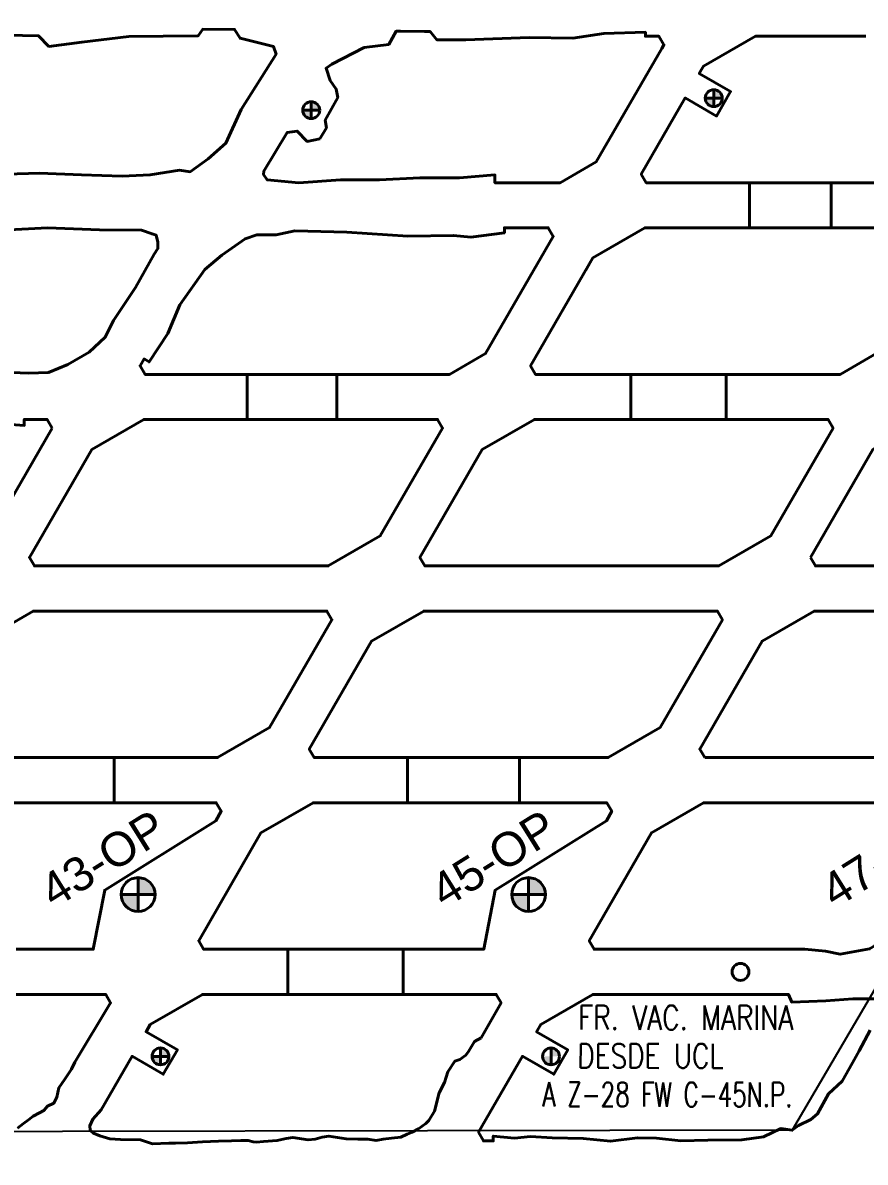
# Model space of a CAD drawing. Header units: millimetres. Extents: x -28 to 1943, y -5245 to 2752.
# Drawn here: x 1453.3 to 1528, y 84.9 to 185.9 of the extents above; entities that cross this region are included whole.
import ezdxf

# ---------------------------------------------------------------- set-up
doc = ezdxf.new("R2010")
doc.units = ezdxf.units.MM
doc.layers.add('167', color=10, linetype='Continuous')
doc.styles.add('DG-T1-473 TO 560$0$Standard', font='arial.ttf')
doc.styles.add('ROMANS', font='romans.shx', dxfattribs={"width": 0.8})

msp = doc.modelspace()

# ---------------------------------------------------------------- hatches: boundary and pattern name
at = {"lineweight": 40}
h = msp.add_hatch(color=3, dxfattribs=at)
h.paths.add_polyline_path([(1515.347, 179.248, 0.4142136), (1514.597, 179.998), (1514.597, 179.248)])
h.paths.add_polyline_path([(1513.847, 179.248, 0.4142136), (1514.597, 178.498), (1514.597, 179.248)])
h = msp.add_hatch(color=3, dxfattribs=at)
h.paths.add_polyline_path([(1515.347, 179.248, 0.4142136), (1514.597, 179.998), (1514.597, 179.248)])
h.paths.add_polyline_path([(1513.847, 179.248, 0.4142136), (1514.597, 178.498), (1514.597, 179.248)])
h = msp.add_hatch(color=256, dxfattribs=at)
h.paths.add_polyline_path([(1479.644, 178.186, 0.4142136), (1478.894, 178.936), (1478.894, 178.186)])
h.paths.add_polyline_path([(1478.144, 178.186, 0.4142136), (1478.894, 177.436), (1478.894, 178.186)])
h = msp.add_hatch(color=256, dxfattribs=at)
h.paths.add_polyline_path([(1479.644, 178.186, 0.4142136), (1478.894, 178.936), (1478.894, 178.186)])
h.paths.add_polyline_path([(1478.144, 178.186, 0.4142136), (1478.894, 177.436), (1478.894, 178.186)])
h = msp.add_hatch(color=256, dxfattribs=at)
h.paths.add_polyline_path([(1479.644, 178.186, 0.4142136), (1478.894, 178.936), (1478.894, 178.186)])
h.paths.add_polyline_path([(1478.144, 178.186, 0.4142136), (1478.894, 177.436), (1478.894, 178.186)])
h = msp.add_hatch(color=256, dxfattribs=at)
h.paths.add_polyline_path([(1465.032, 108.601, 0.4142136), (1463.532, 110.101), (1463.532, 108.601)])
h.paths.add_polyline_path([(1463.532, 108.601), (1462.032, 108.601, 0.4142136), (1463.532, 107.101)])
h = msp.add_hatch(color=256, dxfattribs=at)
h.paths.add_polyline_path([(1465.032, 108.601, 0.4142136), (1463.532, 110.101), (1463.532, 108.601)])
h.paths.add_polyline_path([(1463.532, 108.601), (1462.032, 108.601, 0.4142136), (1463.532, 107.101)])
h = msp.add_hatch(color=256, dxfattribs=at)
h.paths.add_polyline_path([(1465.032, 108.601, 0.4142136), (1463.532, 110.101), (1463.532, 108.601)])
h.paths.add_polyline_path([(1463.532, 108.601), (1462.032, 108.601, 0.4142136), (1463.532, 107.101)])
h = msp.add_hatch(color=7, dxfattribs=at)
h.paths.add_polyline_path([(1499.673, 108.601, 0.4142136), (1498.173, 110.101), (1498.173, 108.601)])
h.paths.add_polyline_path([(1498.173, 108.601), (1496.673, 108.601, 0.4142136), (1498.173, 107.101)])
h = msp.add_hatch(color=3, dxfattribs=at)
h.paths.add_polyline_path([(1466.272, 94.248, 0.4142136), (1465.522, 94.998), (1465.522, 94.248)])
h.paths.add_polyline_path([(1464.772, 94.248, 0.4142136), (1465.522, 93.498), (1465.522, 94.248)])
h = msp.add_hatch(color=3, dxfattribs=at)
h.paths.add_polyline_path([(1466.272, 94.248, 0.4142136), (1465.522, 94.998), (1465.522, 94.248)])
h.paths.add_polyline_path([(1464.772, 94.248, 0.4142136), (1465.522, 93.498), (1465.522, 94.248)])
h = msp.add_hatch(color=256, dxfattribs=at)
h.paths.add_polyline_path([(1500.913, 94.248, 0.4142136), (1500.163, 94.998), (1500.163, 94.248)])
h.paths.add_polyline_path([(1499.413, 94.248, 0.4142136), (1500.163, 93.498), (1500.163, 94.248)])
h = msp.add_hatch(color=256, dxfattribs=at)
h.paths.add_polyline_path([(1500.913, 94.248, 0.4142136), (1500.163, 94.998), (1500.163, 94.248)])
h.paths.add_polyline_path([(1499.413, 94.248, 0.4142136), (1500.163, 93.498), (1500.163, 94.248)])
h = msp.add_hatch(color=256, dxfattribs=at)
h.paths.add_polyline_path([(1500.913, 94.248, 0.4142136), (1500.163, 94.998), (1500.163, 94.248)])
h.paths.add_polyline_path([(1499.413, 94.248, 0.4142136), (1500.163, 93.498), (1500.163, 94.248)])

# ---------------------------------------------------------------- linework, layer by layer
at = {"color": 3, "linetype": 'Continuous', "lineweight": 40}
for p, q in [((1513.691, 182.08), (1513.345, 181.481)), ((1513.691, 182.08), (1513.345, 181.481)), ((1503.876, 165.08), (1503.251, 163.998)), ((1503.876, 165.08), (1503.251, 163.998)), ((1460.578, 108.996), (1470.433, 115.154)), ((1460.578, 108.996), (1470.433, 115.154)), ((1459.558, 103.748), (1460.578, 108.996)), ((1459.558, 103.748), (1460.578, 108.996))]:
    msp.add_line(p, q, dxfattribs=at)
at = {"color": 3, "lineweight": 40}
for p, q in [((1514.597, 178.498), (1514.597, 179.998)), ((1514.597, 178.498), (1514.597, 179.998)), ((1513.847, 179.248), (1515.347, 179.248)), ((1513.847, 179.248), (1515.347, 179.248)), ((1464.772, 94.248), (1466.272, 94.248)), ((1464.772, 94.248), (1466.272, 94.248)), ((1465.522, 93.498), (1465.522, 94.998)), ((1465.522, 93.498), (1465.522, 94.998))]:
    msp.add_line(p, q, dxfattribs=at)
at = {"color": 7, "lineweight": 40}
for p, q in [((1478.894, 177.436), (1478.894, 178.936)), ((1478.894, 177.436), (1478.894, 178.936)), ((1478.144, 178.186), (1479.644, 178.186)), ((1478.144, 178.186), (1479.644, 178.186)), ((1480.727, 132.985), (1475.203, 123.416)), ((1480.727, 132.985), (1475.203, 123.416)), ((1463.532, 107.101), (1463.532, 110.101)), ((1463.532, 107.101), (1463.532, 110.101)), ((1463.532, 107.101), (1463.532, 110.101)), ((1463.532, 107.101), (1463.532, 110.101)), ((1498.173, 107.101), (1498.173, 110.101)), ((1498.173, 107.101), (1498.173, 110.101)), ((1462.032, 108.601), (1465.032, 108.601)), ((1462.032, 108.601), (1465.032, 108.601)), ((1462.032, 108.601), (1465.032, 108.601)), ((1462.032, 108.601), (1465.032, 108.601)), ((1496.673, 108.601), (1499.673, 108.601)), ((1496.673, 108.601), (1499.673, 108.601)), ((1500.163, 93.498), (1500.163, 94.998)), ((1500.163, 93.498), (1500.163, 94.998))]:
    msp.add_line(p, q, dxfattribs=at)
at = {"lineweight": 40, "ltscale": 5}
for p, q in [((1517.764, 171.748), (1526.594, 171.748)), ((1517.764, 171.748), (1526.594, 171.748)), ((1517.764, 167.748), (1526.594, 167.748)), ((1517.764, 167.748), (1526.594, 167.748)), ((1473.212, 154.748), (1481.155, 154.748)), ((1473.212, 154.748), (1481.155, 154.748)), ((1507.255, 154.748), (1515.696, 154.748)), ((1507.255, 154.748), (1515.696, 154.748)), ((1473.212, 150.748), (1481.155, 150.748)), ((1473.212, 150.748), (1481.155, 150.748)), ((1507.255, 150.748), (1515.696, 150.748)), ((1507.255, 150.748), (1515.696, 150.748)), ((1444.521, 120.748), (1462.323, 120.748)), ((1444.521, 120.748), (1462.323, 120.748)), ((1487.423, 120.748), (1497.364, 120.748)), ((1487.423, 120.748), (1497.364, 120.748)), ((1444.981, 116.748), (1462.323, 116.748)), ((1444.981, 116.748), (1462.323, 116.748)), ((1487.423, 116.748), (1497.364, 116.748)), ((1487.423, 116.748), (1497.364, 116.748)), ((1476.806, 103.748), (1487.049, 103.748)), ((1476.806, 103.748), (1487.049, 103.748)), ((1476.806, 99.748), (1487.049, 99.748)), ((1476.806, 99.748), (1487.049, 99.748))]:
    msp.add_line(p, q, dxfattribs=at)
at = {"color": 7, "linetype": 'Continuous', "lineweight": 40}
msp.add_line((1455.461, 150.748), (1455.901, 149.985), dxfattribs=at)
msp.add_line((1455.461, 150.748), (1455.901, 149.985), dxfattribs=at)
msp.add_line((1455.461, 150.748), (1455.901, 149.985), dxfattribs=at)
msp.add_line((1455.461, 150.748), (1455.901, 149.985), dxfattribs=at)
at = {"lineweight": 40}
for points in [[(1451.847, 184.843), (1454.688, 184.786), (1455.626, 183.833), (1458.534, 184.219), (1462.702, 184.704), (1465.763, 184.759), (1468.861, 184.79), (1469.26, 185.366), (1472.091, 185.35), (1472.574, 184.557), (1475.532, 183.835), (1475.768, 183.139), (1472.667, 178.239), (1471.307, 175.269), (1469.757, 173.852), (1468.155, 172.723), (1467.215, 172.853), (1464.615, 172.452), (1462.124, 172.325), (1458.507, 172.459), (1454.773, 172.591), (1451.84, 172.507)], [(1451.847, 184.843), (1454.688, 184.786), (1455.626, 183.833), (1458.534, 184.219), (1462.702, 184.704), (1465.763, 184.759), (1468.861, 184.79), (1469.26, 185.366), (1472.091, 185.35), (1472.574, 184.557), (1475.532, 183.835), (1475.768, 183.139), (1472.667, 178.239), (1471.307, 175.269), (1469.757, 173.852), (1468.155, 172.723), (1467.215, 172.853), (1464.615, 172.452), (1462.124, 172.325), (1458.507, 172.459), (1454.773, 172.591), (1451.84, 172.507)], [(1528.082, 184.748), (1518.313, 184.748), (1513.691, 182.08), (1513.316, 181.431), (1516.094, 179.827), (1514.844, 177.662), (1512.066, 179.266), (1508.167, 172.511), (1508.607, 171.748), (1517.764, 171.748), (1517.764, 167.748), (1508.498, 167.748), (1503.876, 165.08), (1498.352, 155.511), (1498.792, 154.748), (1507.255, 154.748), (1507.255, 150.748), (1498.683, 150.748), (1494.061, 148.08), (1488.537, 138.511), (1488.977, 137.748), (1515.037, 137.748), (1519.659, 140.416), (1525.183, 149.985), (1524.743, 150.748), (1515.696, 150.748), (1515.696, 154.748), (1525.811, 154.748), (1528.994, 156.586)], [(1528.082, 184.748), (1518.313, 184.748), (1513.691, 182.08), (1513.316, 181.431), (1516.094, 179.827), (1514.844, 177.662), (1512.066, 179.266), (1508.167, 172.511), (1508.607, 171.748), (1517.764, 171.748), (1517.764, 167.748), (1508.498, 167.748), (1503.876, 165.08), (1498.352, 155.511), (1498.792, 154.748), (1507.255, 154.748), (1507.255, 150.748), (1498.683, 150.748), (1494.061, 148.08), (1488.537, 138.511), (1488.977, 137.748), (1515.037, 137.748), (1519.659, 140.416), (1525.183, 149.985), (1524.743, 150.748), (1515.696, 150.748), (1515.696, 154.748), (1525.811, 154.748), (1528.994, 156.586)], [(1534.558, 167.748), (1525.012, 167.748), (1525.012, 171.748), (1535.626, 171.748)], [(1534.558, 167.748), (1525.012, 167.748), (1525.012, 171.748), (1535.626, 171.748)], [(1451.543, 167.545), (1455.492, 167.733), (1460.117, 167.572), (1463.824, 167.535), (1464.771, 167.203), (1465.136, 167.093), (1465.276, 166.488), (1465.294, 165.914), (1464.956, 165.403), (1463.288, 162.465), (1461.359, 159.538), (1460.607, 158.046), (1459.195, 156.726), (1457.286, 155.633), (1455.578, 154.92), (1453.808, 154.859), (1450.139, 155.003)], [(1451.543, 167.545), (1455.492, 167.733), (1460.117, 167.572), (1463.824, 167.535), (1464.771, 167.203), (1465.136, 167.093), (1465.276, 166.488), (1465.294, 165.914), (1464.956, 165.403), (1463.288, 162.465), (1461.359, 159.538), (1460.607, 158.046), (1459.195, 156.726), (1457.286, 155.633), (1455.578, 154.92), (1453.808, 154.859), (1450.139, 155.003)], [(1451.478, 150.347), (1453.43, 150.213), (1453.43, 150.748), (1455.461, 150.748), (1455.901, 149.985)], [(1451.478, 150.347), (1453.43, 150.213), (1453.43, 150.748), (1455.461, 150.748), (1455.901, 149.985)], [(1523.178, 138.511), (1528.702, 148.08), (1533.324, 150.748), (1559.384, 150.748), (1559.824, 149.985), (1554.3, 140.416), (1549.678, 137.748), (1523.618, 137.748), (1523.178, 138.511)], [(1523.178, 138.511), (1528.702, 148.08), (1533.324, 150.748), (1559.384, 150.748), (1559.824, 149.985), (1554.3, 140.416), (1549.678, 137.748), (1523.618, 137.748), (1523.178, 138.511)], [(1455.901, 149.985), (1450.377, 140.416)], [(1455.901, 149.985), (1450.377, 140.416)], [(1449.605, 131.08), (1454.227, 133.748), (1480.287, 133.748), (1480.727, 132.985), (1475.203, 123.416), (1470.581, 120.748), (1461.423, 120.748), (1461.423, 116.748), (1470.472, 116.748), (1470.912, 115.985), (1470.433, 115.154), (1460.578, 108.996), (1459.558, 103.748), (1452.708, 103.748)], [(1449.605, 131.08), (1454.227, 133.748), (1480.287, 133.748), (1480.727, 132.985), (1475.203, 123.416), (1470.581, 120.748), (1461.423, 120.748), (1461.423, 116.748), (1470.472, 116.748), (1470.912, 115.985), (1470.433, 115.154), (1460.578, 108.996), (1459.558, 103.748), (1452.708, 103.748)], [(1513.803, 120.748), (1513.803, 120.748), (1513.363, 121.511), (1518.887, 131.08), (1523.509, 133.748), (1549.569, 133.748), (1550.009, 132.985), (1549.152, 131.5), (1548.812, 131.696), (1547.916, 130.523), (1546.595, 127.664), (1545.125, 125.434), (1544.217, 123.589), (1542.617, 122.91), (1541.167, 121.559), (1539.511, 121.489), (1538.492, 120.959), (1536.677, 120.933), (1534.918, 120.522), (1533.06, 120.759), (1532.004, 120.868), (1531.049, 120.913), (1530.929, 120.748), (1513.803, 120.748)], [(1513.803, 120.748), (1513.803, 120.748), (1513.363, 121.511), (1518.887, 131.08), (1523.509, 133.748), (1549.569, 133.748), (1550.009, 132.985), (1549.152, 131.5), (1548.812, 131.696), (1547.916, 130.523), (1546.595, 127.664), (1545.125, 125.434), (1544.217, 123.589), (1542.617, 122.91), (1541.167, 121.559), (1539.511, 121.489), (1538.492, 120.959), (1536.677, 120.933), (1534.918, 120.522), (1533.06, 120.759), (1532.004, 120.868), (1531.049, 120.913), (1530.929, 120.748), (1513.803, 120.748)], [(1452.708, 99.748), (1460.657, 99.748), (1461.097, 98.985), (1457.924, 93.725), (1457.636, 93.122), (1457.028, 92.235), (1456.491, 91.449), (1456.317, 90.626), (1456.043, 90.102), (1455.493, 89.836), (1455.18, 89.461), (1454.774, 89.235), (1454.235, 88.931), (1453.822, 88.626), (1453.357, 88.29), (1452.838, 87.887)], [(1452.708, 99.748), (1460.657, 99.748), (1461.097, 98.985), (1457.924, 93.725), (1457.636, 93.122), (1457.028, 92.235), (1456.491, 91.449), (1456.317, 90.626), (1456.043, 90.102), (1455.493, 89.836), (1455.18, 89.461), (1454.774, 89.235), (1454.235, 88.931), (1453.822, 88.626), (1453.357, 88.29), (1452.838, 87.887)], [(1528.485, 96.573), (1527.5, 94.725), (1526.902, 93.685), (1525.978, 92.045), (1524.772, 90.927), (1523.809, 89.157), (1523.198, 88.661), (1522.117, 88.125), (1521.565, 87.697), (1520.554, 87.839), (1519.003, 87.123), (1517.088, 86.834), (1514.085, 86.814), (1511.688, 86.764), (1509.523, 86.986), (1507.826, 87.026), (1505.44, 86.723), (1503.021, 86.974), (1500.268, 87.023), (1498.344, 87.136), (1496.924, 87.003), (1495.033, 87.171), (1495.033, 86.748), (1494.173, 86.748), (1493.733, 87.511), (1497.633, 94.266), (1500.404, 92.666), (1501.654, 94.831), (1498.883, 96.431), (1499.257, 97.08), (1503.879, 99.748), (1521.224, 99.748), (1521.518, 99.066), (1524.552, 99.187), (1526.925, 99.34), (1528.971, 99.358)], [(1528.485, 96.573), (1527.5, 94.725), (1526.902, 93.685), (1525.978, 92.045), (1524.772, 90.927), (1523.809, 89.157), (1523.198, 88.661), (1522.117, 88.125), (1521.565, 87.697), (1520.554, 87.839), (1519.003, 87.123), (1517.088, 86.834), (1514.085, 86.814), (1511.688, 86.764), (1509.523, 86.986), (1507.826, 87.026), (1505.44, 86.723), (1503.021, 86.974), (1500.268, 87.023), (1498.344, 87.136), (1496.924, 87.003), (1495.033, 87.171), (1495.033, 86.748), (1494.173, 86.748), (1493.733, 87.511), (1497.633, 94.266), (1500.404, 92.666), (1501.654, 94.831), (1498.883, 96.431), (1499.257, 97.08), (1503.879, 99.748), (1521.224, 99.748), (1521.518, 99.066), (1524.552, 99.187), (1526.925, 99.34), (1528.971, 99.358)]]:
    msp.add_lwpolyline(points, dxfattribs=at)
for points in [[(1479.666, 175.639), (1480.233, 176.615), (1480.135, 177.308), (1481.241, 179.314), (1481.115, 180.06), (1480.581, 180.82), (1480.202, 181.903), (1480.73, 182.276), (1483.592, 183.741), (1485.764, 184.011), (1486.424, 185.184), (1486.805, 185.182), (1488.953, 185.167), (1489.452, 185.158), (1490.027, 184.432), (1492.599, 184.432), (1498.227, 184.63), (1502.095, 184.585), (1504.837, 184.999), (1508.535, 185.092), (1508.535, 184.748), (1509.732, 184.748), (1510.172, 183.985), (1509.983, 183.656), (1504.168, 173.586), (1500.985, 171.748), (1495.185, 171.748), (1495.185, 172.441), (1492.044, 172.187), (1488.538, 172.168), (1484.94, 171.996), (1481.499, 171.992), (1477.798, 171.742), (1474.986, 171.998), (1474.67, 172.478), (1474.675, 172.759), (1476.756, 176.209), (1477.632, 176.335), (1478.532, 175.416)], [(1479.666, 175.639), (1480.233, 176.615), (1480.135, 177.308), (1481.241, 179.314), (1481.115, 180.06), (1480.581, 180.82), (1480.202, 181.903), (1480.73, 182.276), (1483.592, 183.741), (1485.764, 184.011), (1486.424, 185.184), (1486.805, 185.182), (1488.953, 185.167), (1489.452, 185.158), (1490.027, 184.432), (1492.599, 184.432), (1498.227, 184.63), (1502.095, 184.585), (1504.837, 184.999), (1508.535, 185.092), (1508.535, 184.748), (1509.732, 184.748), (1510.172, 183.985), (1509.983, 183.656), (1504.168, 173.586), (1500.985, 171.748), (1495.185, 171.748), (1495.185, 172.441), (1492.044, 172.187), (1488.538, 172.168), (1484.94, 171.996), (1481.499, 171.992), (1477.798, 171.742), (1474.986, 171.998), (1474.67, 172.478), (1474.675, 172.759), (1476.756, 176.209), (1477.632, 176.335), (1478.532, 175.416)], [(1481.155, 154.748), (1481.155, 150.748), (1490.102, 150.748), (1490.542, 149.985), (1485.018, 140.416), (1480.396, 137.748), (1454.336, 137.748), (1453.896, 138.511), (1459.42, 148.08), (1464.042, 150.748), (1473.212, 150.748), (1473.212, 154.748), (1464.151, 154.748), (1463.711, 155.511), (1464.058, 156.112), (1464.499, 155.858), (1466.169, 158.379), (1467.239, 160.905), (1469.451, 164.054), (1470.954, 165.327), (1473.029, 166.772), (1474.075, 167.13), (1475.774, 167.13), (1477.426, 167.477), (1482.052, 167.373), (1487.448, 166.996), (1491.52, 167.072), (1493.037, 166.928), (1496.022, 167.303), (1496.022, 167.748), (1499.917, 167.748), (1500.357, 166.985), (1494.353, 156.586), (1491.17, 154.748)], [(1481.155, 154.748), (1481.155, 150.748), (1490.102, 150.748), (1490.542, 149.985), (1485.018, 140.416), (1480.396, 137.748), (1454.336, 137.748), (1453.896, 138.511), (1459.42, 148.08), (1464.042, 150.748), (1473.212, 150.748), (1473.212, 154.748), (1464.151, 154.748), (1463.711, 155.511), (1464.058, 156.112), (1464.499, 155.858), (1466.169, 158.379), (1467.239, 160.905), (1469.451, 164.054), (1470.954, 165.327), (1473.029, 166.772), (1474.075, 167.13), (1475.774, 167.13), (1477.426, 167.477), (1482.052, 167.373), (1487.448, 166.996), (1491.52, 167.072), (1493.037, 166.928), (1496.022, 167.303), (1496.022, 167.748), (1499.917, 167.748), (1500.357, 166.985), (1494.353, 156.586), (1491.17, 154.748)], [(1493.96, 95.904), (1493.372, 95.555), (1492.847, 94.686), (1492.607, 94.364), (1492.083, 93.965), (1491.628, 93.818), (1491.023, 92.862), (1490.72, 91.918), (1490.243, 91.004), (1489.812, 89.391), (1489.312, 88.553), (1489.054, 88.287), (1488.421, 87.806), (1487.845, 87.514), (1487.415, 87.336), (1486.848, 87.072), (1486.014, 86.988), (1485.271, 86.891), (1484.65, 86.797), (1483.918, 86.891), (1483.017, 86.889), (1481.998, 86.919), (1480.465, 87.174), (1479.872, 87.08), (1479.235, 86.889), (1478.612, 86.839), (1477.27, 87.065), (1476.681, 86.96), (1475.875, 86.8), (1474.646, 86.694), (1474.044, 86.65), (1473.745, 86.678), (1473.308, 86.782), (1472.634, 86.794), (1471.827, 86.743), (1470.671, 86.714), (1469.249, 86.681), (1467.917, 86.589), (1466.864, 86.537), (1466.253, 86.547), (1464.823, 86.501), (1463.741, 86.842), (1461.977, 86.885), (1461.038, 86.942), (1460.126, 87.204), (1459.567, 87.426), (1459.288, 87.71), (1459.24, 88.087), (1459.528, 88.687), (1460.246, 89.509), (1462.992, 94.266), (1465.763, 92.666), (1467.013, 94.831), (1464.242, 96.431), (1464.616, 97.08), (1469.238, 99.748), (1476.806, 99.748), (1476.806, 103.748), (1469.347, 103.748), (1468.907, 104.511), (1474.431, 114.08), (1479.053, 116.748), (1487.423, 116.748), (1487.423, 120.748), (1479.162, 120.748), (1478.722, 121.511), (1484.246, 131.08), (1488.868, 133.748), (1514.928, 133.748), (1515.368, 132.985), (1509.844, 123.416), (1505.222, 120.748), (1497.364, 120.748), (1497.364, 116.748), (1505.113, 116.748), (1505.553, 115.985), (1505.074, 115.154), (1495.219, 108.996), (1494.199, 103.748), (1487.049, 103.748), (1487.049, 99.748), (1495.298, 99.748), (1495.738, 98.985)], [(1493.96, 95.904), (1493.372, 95.555), (1492.847, 94.686), (1492.607, 94.364), (1492.083, 93.965), (1491.628, 93.818), (1491.023, 92.862), (1490.72, 91.918), (1490.243, 91.004), (1489.812, 89.391), (1489.312, 88.553), (1489.054, 88.287), (1488.421, 87.806), (1487.845, 87.514), (1487.415, 87.336), (1486.848, 87.072), (1486.014, 86.988), (1485.271, 86.891), (1484.65, 86.797), (1483.918, 86.891), (1483.017, 86.889), (1481.998, 86.919), (1480.465, 87.174), (1479.872, 87.08), (1479.235, 86.889), (1478.612, 86.839), (1477.27, 87.065), (1476.681, 86.96), (1475.875, 86.8), (1474.646, 86.694), (1474.044, 86.65), (1473.745, 86.678), (1473.308, 86.782), (1472.634, 86.794), (1471.827, 86.743), (1470.671, 86.714), (1469.249, 86.681), (1467.917, 86.589), (1466.864, 86.537), (1466.253, 86.547), (1464.823, 86.501), (1463.741, 86.842), (1461.977, 86.885), (1461.038, 86.942), (1460.126, 87.204), (1459.567, 87.426), (1459.288, 87.71), (1459.24, 88.087), (1459.528, 88.687), (1460.246, 89.509), (1462.992, 94.266), (1465.763, 92.666), (1467.013, 94.831), (1464.242, 96.431), (1464.616, 97.08), (1469.238, 99.748), (1476.806, 99.748), (1476.806, 103.748), (1469.347, 103.748), (1468.907, 104.511), (1474.431, 114.08), (1479.053, 116.748), (1487.423, 116.748), (1487.423, 120.748), (1479.162, 120.748), (1478.722, 121.511), (1484.246, 131.08), (1488.868, 133.748), (1514.928, 133.748), (1515.368, 132.985), (1509.844, 123.416), (1505.222, 120.748), (1497.364, 120.748), (1497.364, 116.748), (1505.113, 116.748), (1505.553, 115.985), (1505.074, 115.154), (1495.219, 108.996), (1494.199, 103.748), (1487.049, 103.748), (1487.049, 99.748), (1495.298, 99.748), (1495.738, 98.985)], [(1538.262, 114.325), (1529.86, 108.996), (1528.905, 104.082), (1528.423, 103.782), (1525.825, 103.308), (1524.522, 103.592), (1522.677, 103.748), (1503.988, 103.748), (1503.548, 104.511), (1509.072, 114.08), (1513.694, 116.748), (1513.694, 116.748), (1530.363, 116.748), (1530.551, 116.351), (1531.236, 116.101), (1532.634, 116.241), (1534.184, 116.196), (1535.955, 116.221), (1537.436, 116.422), (1538.241, 115.335), (1538.317, 114.439)], [(1538.262, 114.325), (1529.86, 108.996), (1528.905, 104.082), (1528.423, 103.782), (1525.825, 103.308), (1524.522, 103.592), (1522.677, 103.748), (1503.988, 103.748), (1503.548, 104.511), (1509.072, 114.08), (1513.694, 116.748), (1513.694, 116.748), (1530.363, 116.748), (1530.551, 116.351), (1531.236, 116.101), (1532.634, 116.241), (1534.184, 116.196), (1535.955, 116.221), (1537.436, 116.422), (1538.241, 115.335), (1538.317, 114.439)]]:
    msp.add_lwpolyline(points, close=True, dxfattribs=at)
at = {"color": 3, "lineweight": 40}
for centre in [(1514.597, 179.248), (1465.522, 94.248)]:
    msp.add_circle(centre, 0.75, dxfattribs=at)
at = {"lineweight": 40}
for centre, radius in [((1478.894, 178.186), 0.75), ((1463.532, 108.601), 1.5), ((1498.173, 108.601), 1.5), ((1465.522, 94.248), 0.75), ((1500.163, 94.248), 0.75)]:
    msp.add_circle(centre, radius, dxfattribs=at)
at = {"color": 7, "lineweight": 40}
msp.add_circle((1498.173, 108.601), 1.5, dxfattribs=at)
at = {"linetype": 'Continuous', "lineweight": 40}
msp.add_circle((1516.969, 101.739), 0.75, dxfattribs=at)
at = {"layer": '167'}
msp.add_lwpolyline([(793.984, -747.719), (1288.758, -747.718), (1347.109, -646.658), (1351.609, -644.06), (1383.259, -644.06), (1805.194, 86.748), (1770.861, 87.511), (1838.66, 204.944), (1646.978, 301.627), (1521.565, 87.697), (1424.451, 87.511), (1164.8, -363.75), (913.868, -363.748), (890.119, -410.232), (793.984, -747.719)], close=True, dxfattribs=at)

# ---------------------------------------------------------------- texts
at = {"linetype": 'Continuous', "style": 'DG-T1-473 TO 560$0$Standard'}
for s, p in [('43-OP', (1456.064, 107.314)), ('45-OP', (1490.705, 107.314)), ('47-OP', (1525.346, 107.314))]:
    msp.add_text(s, height=3, rotation=32, dxfattribs=at).set_placement(p)
at = {"color": 7, "lineweight": 13, "style": 'ROMANS'}
for s, width, p in [('FR. VAC. MARINA ', 0.8, (1502.578, 96.623)), ('DESDE UCL', 0.8, (1502.497, 93.225)), ('A Z-28 FW C-45N.P.', 0.7, (1499.403, 89.8))]:
    msp.add_text(s, height=2.15, rotation=359.92465, dxfattribs=dict(at, width=width)).set_placement(p)

doc.saveas('drawing.dxf')
